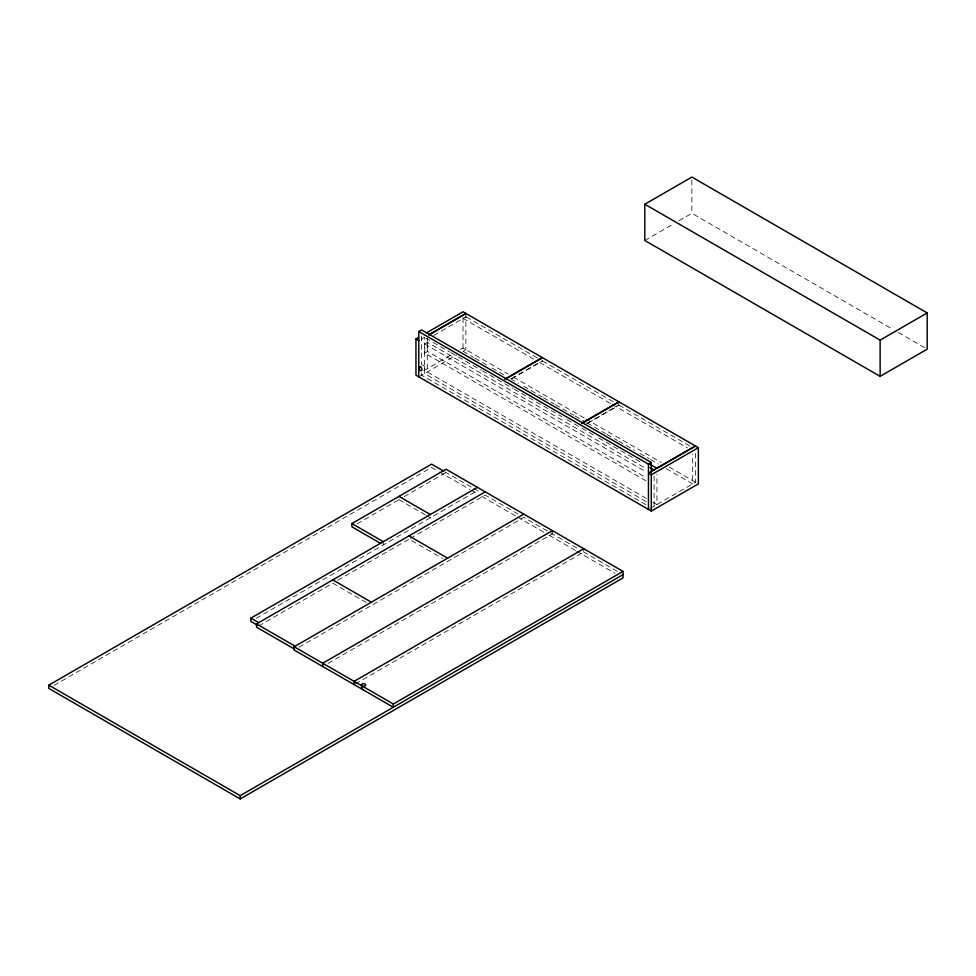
<?xml version="1.0" encoding="UTF-8"?>
<svg xmlns="http://www.w3.org/2000/svg" width="976" height="976" viewBox="0 0 976 976"><rect width="100%" height="100%" fill="white"/><g stroke="black" fill="none" stroke-linecap="round" stroke-linejoin="round"><path stroke-width="0.73" stroke-dasharray="4.88 3.66" d="M421.4 339.087L424.011 337.586M433.844 335.354L466.003 316.785M646.014 480.851L424.743 353.105L424.743 344.04L427.561 342.417L646.21 468.651M424.743 353.105L427.561 351.47L646.21 477.703M644.807 240.474L673.562 223.87M678.796 220.857L691.874 213.305L893.016 329.437M423.804 370.673L452.559 354.068M460.404 349.542L463.027 348.029L508.081 374.052M418.777 376.834L456.695 354.947M463.027 317.834L463.027 351.287L465.845 349.664L465.845 313.43M511.375 378.627L542.253 360.803M511.692 378.81L542.558 360.986M54.083 685.372L431.599 467.406L438.2 471.225M357.131 523.807L402.893 497.394M404.198 496.638L446.032 472.482M586.649 423.572L618.808 405.003L618.808 401.746M588.247 423.011L619.126 405.186M256.139 618.357L477.41 490.599M258.713 625.921L332.767 583.172L366.207 602.485M337.745 580.293L409.017 539.142L442.457 558.455M410.323 538.386L485.255 495.125L518.72 514.45M299.059 647.198L523.856 517.414L581.171 550.501M328.009 663.448L552.404 533.896L552.404 530.639M649.772 508.679L695.522 482.266L695.522 450.79M355.423 683.859L583.782 552.013L583.782 548.744M898.274 332.474L927.2 349.176M537.129 357.838L465.845 316.688L463.027 318.322L534.299 359.473M542.412 360.888L613.684 402.039M618.967 405.089L690.252 446.252M539.582 362.523L610.866 403.674M612.184 404.442L687.421 447.874M513.364 377.09L584.648 418.253M585.966 419.009L661.203 462.453M669.133 467.028L695.522 482.266M463.027 351.287L473.58 357.387M474.897 358.155L486.78 365.012M492.063 368.062L503.945 374.918M510.546 378.725L518.463 383.3M523.746 386.35L542.217 397.012M543.547 397.781L554.1 403.881M555.417 404.637L573.9 415.312M575.218 416.069L585.783 422.169M587.101 422.925L605.584 433.6M606.901 434.357L617.466 440.457M618.784 441.213L634.62 450.363M639.902 453.413L649.138 458.744M650.467 459.513L658.385 464.076M666.303 468.651L692.704 483.901L692.704 453.925M425.743 338.099L449.509 351.824M450.827 352.58L481.302 370.185M482.51 370.868L512.864 388.399M514.193 389.168L561.81 416.654M566.983 419.643L593.384 434.893M598.666 437.943L642.318 463.136M424.743 344.04L646.014 471.798M646.368 498.455L427.256 371.941L427.256 335.707M652.968 502.262L656.933 504.543L656.933 474.36M646.185 501.603L424.426 373.576L424.426 337.342M646.002 504.763L421.608 375.199L421.608 372.185M444.8 471.774L473.494 488.329M473.848 488.537L480.448 492.343M583.404 551.794L617.771 571.631M439.529 471.981L469.883 489.513M471.201 490.269L476.483 493.319M481.766 496.369L516.084 516.182M517.402 516.951L543.803 532.188M549.085 535.238L575.486 550.476M576.804 551.245L615.087 573.339M398.977 499.651L425.121 514.755M426.427 515.511L430.343 517.768M691.874 180.096L691.874 213.305M654.115 475.983L654.115 506.178M427.561 342.417L427.561 351.47M421.608 335.951L421.608 364.634M383.287 541.68L383.287 544.95M422.059 365.134A2.22 1.281 60 0 1 424.621 367.196A2.22 1.281 60 0 1 423.169 368.867"/><path stroke-width="1.46" d="M418.777 376.834L418.777 331.547L421.608 329.912L651.285 462.514L651.285 473.092M644.807 204.252L691.874 177.071L927.2 312.942L927.2 349.176L880.132 376.346L644.807 240.474L644.807 204.252L880.132 340.112L927.2 312.942M581.818 423.462L619.126 401.929L698.352 447.667L698.352 483.901L651.285 511.07L415.959 375.199L415.959 338.977L418.57 337.464M426.414 332.938L463.027 311.795L542.253 357.545L504.946 379.078M429.245 334.561L465.845 313.43M428.696 335.061L466.003 313.516M418.777 367.781A2.22 1.281 60 0 1 421.132 367.562A2.22 1.281 60 0 1 421.132 370.697A2.22 1.281 60 0 1 418.777 367.781L420.668 366.683M505.251 379.261L542.558 357.716L618.808 401.746L581.501 423.279M380.664 543.437L351.909 526.833L351.909 523.563L446.032 469.224L623.005 571.399L623.005 577.914L240.206 798.929L48.8 688.422L48.8 685.164L431.599 464.149L443.482 471.005M257.408 625.165L250.869 621.395L250.869 618.137L477.41 487.341M293.825 648.735L256.517 627.19L256.517 623.932L485.255 491.867M623.005 571.399L393.328 704.001L393.328 707.258L294.166 650.016L294.166 646.759L523.856 514.145M418.777 331.547L648.467 464.149L651.285 462.514M656.775 468.224L695.376 445.947M695.522 446.032L648.467 473.214L651.285 474.836L698.352 447.667M552.404 530.639L322.727 663.241L322.727 666.498M583.782 548.744L354.105 681.358L354.105 684.615M48.8 685.164L240.206 795.66L623.005 574.657M650.199 464.43L656.933 468.321M650.15 467.663L654.115 469.944M415.959 338.977L418.777 340.6M398.977 496.394L430.343 514.511M409.017 535.885L447.606 558.174M351.909 523.563L383.287 541.68M332.767 579.903L371.356 602.192M250.869 618.137L258.713 622.664M256.517 623.932L295.118 646.21M294.166 646.759L393.328 704.001M880.132 340.112L880.132 376.346M651.285 474.836L651.285 511.07M648.467 464.149L648.467 509.435M361.95 685.884L361.95 689.141M240.206 795.66L240.206 798.929M363.511 689.52A2.22 1.281 0 0 1 361.596 687.604M362.401 686.091A2.22 1.281 0 0 0 365.732 684.981A2.22 1.281 0 0 0 362.401 683.871A2.22 1.281 0 0 0 362.401 686.091"/></g></svg>
